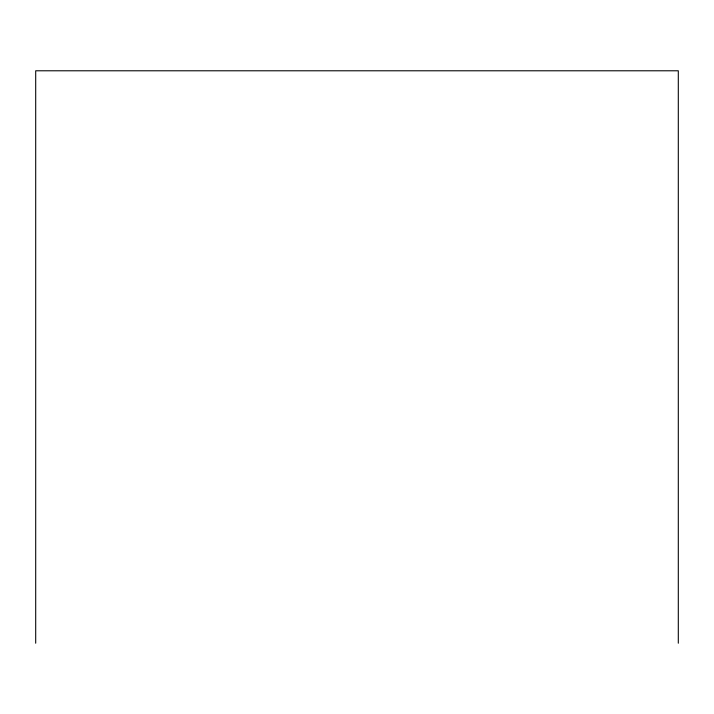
<?xml version="1.0" encoding="UTF-8"?>
<svg xmlns="http://www.w3.org/2000/svg" width="714" height="714" viewBox="0 0 714 714"><rect width="100%" height="100%" fill="white"/><g stroke="black" fill="none" stroke-linecap="round" stroke-linejoin="round"><path stroke-width="1.07" d="M678.3 643.216L678.3 70.784L35.7 70.784L35.7 643.216"/></g></svg>
